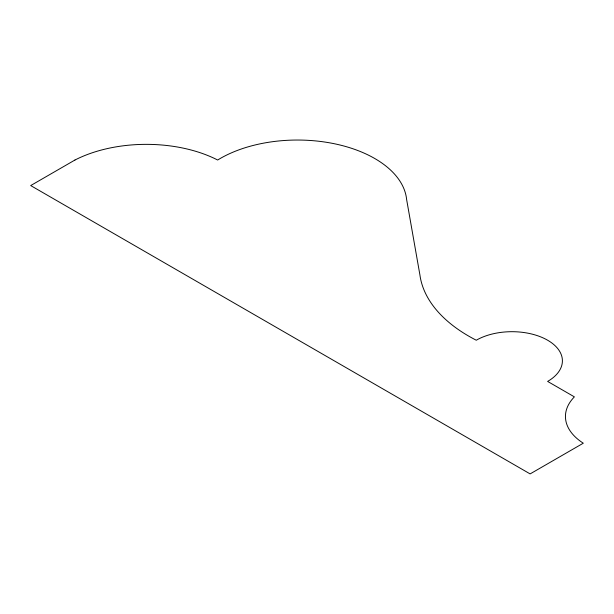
<?xml version="1.0" encoding="UTF-8"?>
<svg xmlns="http://www.w3.org/2000/svg" width="614" height="614" viewBox="0 0 614 614"><rect width="100%" height="100%" fill="white"/><g stroke="black" fill="none" stroke-linecap="round" stroke-linejoin="round"><path stroke-width="0.92" d="M74.962 160.016L30.7 185.574L530.12 473.908L583.3 443.201A68.968 39.818 0 0 1 574.382 396.867L547.627 381.417A50.448 29.127 0 0 0 547.627 340.225A50.448 29.127 0 0 0 476.28 340.225A168.359 97.196 0 0 1 419.93 275.026L406.621 199.496A109.346 63.127 0 0 0 334.676 143.806A109.346 63.127 0 0 0 217.655 160.016A107.389 61.999 0 0 0 74.962 160.016"/></g></svg>
